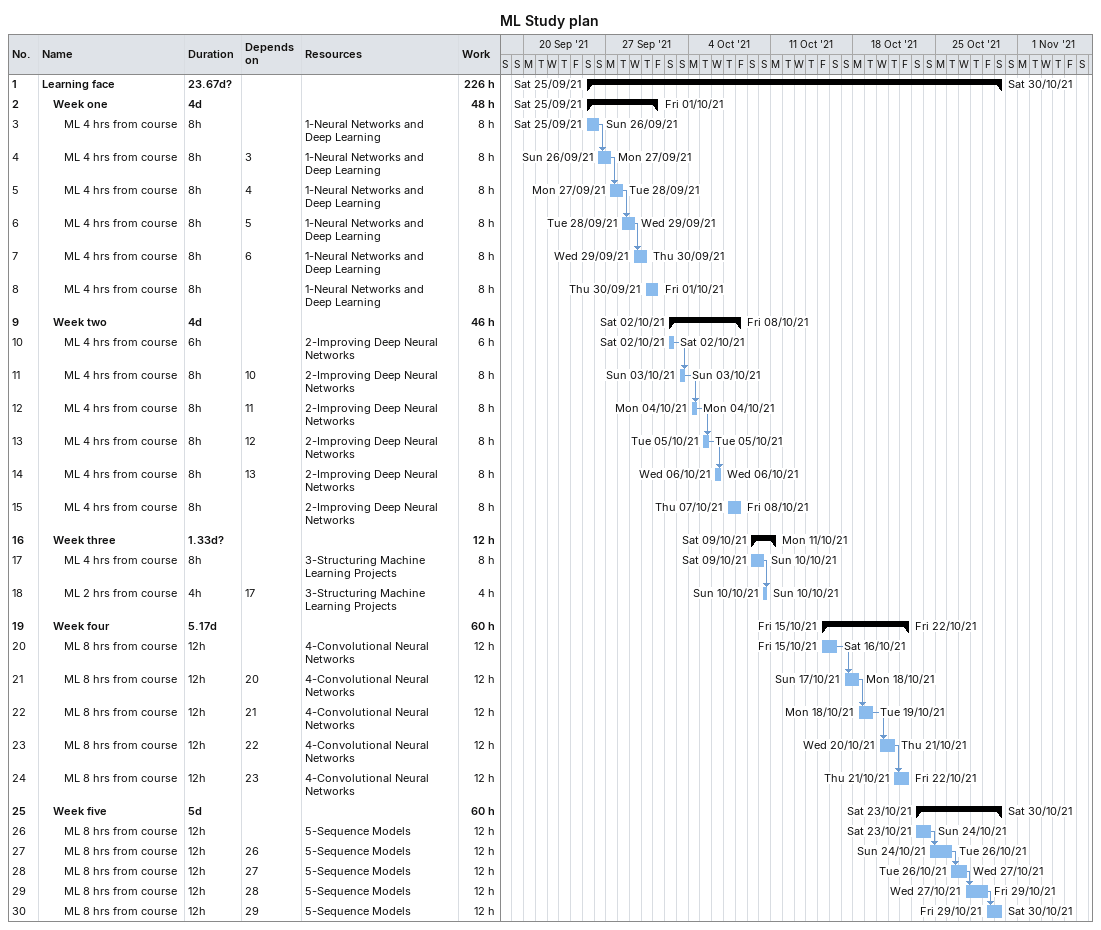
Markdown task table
ML Study plan

| ID | Level | Task | Duration | Start | Finish | Predecessors | Resources | Work (h) |
|---|---|---|---|---|---|---|---|---|
| 1 | 1 | **Learning face** | 23.67d? | 2021-09-25 | 2021-10-30 |  |  | 226 |
| 2 | 2 | **Week one** | 4d | 2021-09-25 | 2021-10-01 |  |  | 48 |
| 3 | 3 | ML 4 hrs from course | 8h | 2021-09-25 | 2021-09-26 |  | 1-Neural Networks and Deep Learning | 8 |
| 4 | 3 | ML 4 hrs from course | 8h | 2021-09-26 | 2021-09-27 | 3 | 1-Neural Networks and Deep Learning | 8 |
| 5 | 3 | ML 4 hrs from course | 8h | 2021-09-27 | 2021-09-28 | 4 | 1-Neural Networks and Deep Learning | 8 |
| 6 | 3 | ML 4 hrs from course | 8h | 2021-09-28 | 2021-09-29 | 5 | 1-Neural Networks and Deep Learning | 8 |
| 7 | 3 | ML 4 hrs from course | 8h | 2021-09-29 | 2021-09-30 | 6 | 1-Neural Networks and Deep Learning | 8 |
| 8 | 3 | ML 4 hrs from course | 8h | 2021-09-30 | 2021-10-01 |  | 1-Neural Networks and Deep Learning | 8 |
| 9 | 2 | **Week two** | 4d | 2021-10-02 | 2021-10-08 |  |  | 46 |
| 10 | 3 | ML 4 hrs from course | 6h | 2021-10-02 | 2021-10-02 |  | 2-Improving Deep Neural Networks | 6 |
| 11 | 3 | ML 4 hrs from course | 8h | 2021-10-03 | 2021-10-03 | 10 | 2-Improving Deep Neural Networks | 8 |
| 12 | 3 | ML 4 hrs from course | 8h | 2021-10-04 | 2021-10-04 | 11 | 2-Improving Deep Neural Networks | 8 |
| 13 | 3 | ML 4 hrs from course | 8h | 2021-10-05 | 2021-10-05 | 12 | 2-Improving Deep Neural Networks | 8 |
| 14 | 3 | ML 4 hrs from course | 8h | 2021-10-06 | 2021-10-06 | 13 | 2-Improving Deep Neural Networks | 8 |
| 15 | 3 | ML 4 hrs from course | 8h | 2021-10-07 | 2021-10-08 |  | 2-Improving Deep Neural Networks | 8 |
| 16 | 2 | **Week three** | 1.33d? | 2021-10-09 | 2021-10-11 |  |  | 12 |
| 17 | 3 | ML 4 hrs from course | 8h | 2021-10-09 | 2021-10-10 |  | 3-Structuring Machine Learning Projects | 8 |
| 18 | 3 | ML 2 hrs from course | 4h | 2021-10-10 | 2021-10-10 | 17 | 3-Structuring Machine Learning Projects | 4 |
| 19 | 2 | **Week four** | 5.17d | 2021-10-15 | 2021-10-22 |  |  | 60 |
| 20 | 3 | ML 8 hrs from course | 12h | 2021-10-15 | 2021-10-16 |  | 4-Convolutional Neural Networks | 12 |
| 21 | 3 | ML 8 hrs from course | 12h | 2021-10-17 | 2021-10-18 | 20 | 4-Convolutional Neural Networks | 12 |
| 22 | 3 | ML 8 hrs from course | 12h | 2021-10-18 | 2021-10-19 | 21 | 4-Convolutional Neural Networks | 12 |
| 23 | 3 | ML 8 hrs from course | 12h | 2021-10-20 | 2021-10-21 | 22 | 4-Convolutional Neural Networks | 12 |
| 24 | 3 | ML 8 hrs from course | 12h | 2021-10-21 | 2021-10-22 | 23 | 4-Convolutional Neural Networks | 12 |
| 25 | 2 | **Week five** | 5d | 2021-10-23 | 2021-10-30 |  |  | 60 |
| 26 | 3 | ML 8 hrs from course | 12h | 2021-10-23 | 2021-10-24 |  | 5-Sequence Models | 12 |
| 27 | 3 | ML 8 hrs from course | 12h | 2021-10-24 | 2021-10-26 | 26 | 5-Sequence Models | 12 |
| 28 | 3 | ML 8 hrs from course | 12h | 2021-10-26 | 2021-10-27 | 27 | 5-Sequence Models | 12 |
| 29 | 3 | ML 8 hrs from course | 12h | 2021-10-27 | 2021-10-29 | 28 | 5-Sequence Models | 12 |
| 30 | 3 | ML 8 hrs from course | 12h | 2021-10-29 | 2021-10-30 | 29 | 5-Sequence Models | 12 |
